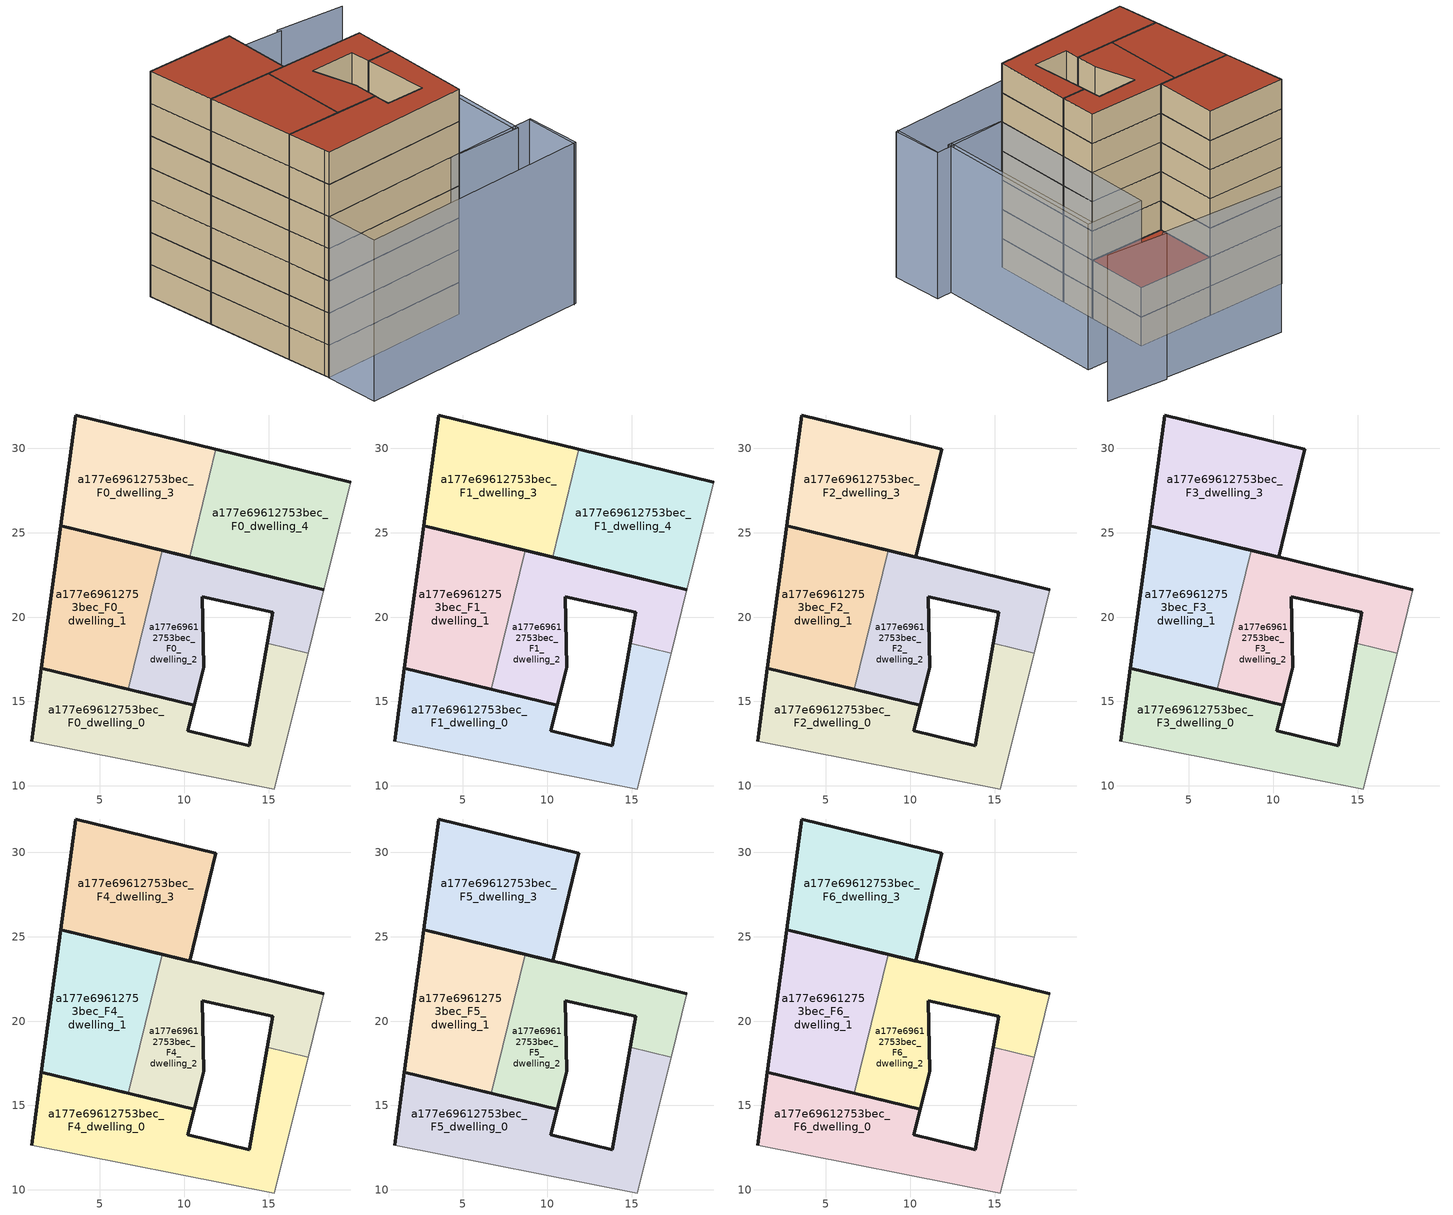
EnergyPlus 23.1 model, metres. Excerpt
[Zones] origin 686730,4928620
a177e69612753bec_F0_dwelling_0
 floor ground (EU_floor_Construction): 15.34,9.81 17.35,17.85 14.93,18.44 13.85,12.37 10.22,13.26 10.59,14.76 1.54,16.97 1.02,13.12 0.96,12.65 z0
 wall outside (EU_wall_Construction): 0.96,12.65 1.02,13.12 1.54,16.97 10.59,14.76 10.22,13.26 13.85,12.37 14.93,18.44 z0:3
 wall adiabatic (EU_wall_Construction): 17.35,17.85 15.34,9.81 0.96,12.65 z0:3
 wall to a177e69612753bec_F0_dwelling_2 (EU_wall_Construction): 14.93,18.44 17.35,17.85 z0:3
a177e69612753bec_F0_dwelling_1
 floor ground (EU_floor_Construction): 6.68,15.72 8.69,23.96 2.68,25.43 1.54,16.97 z0
 wall outside (EU_wall_Construction): 6.68,15.72 1.54,16.97 2.68,25.43 8.69,23.96 z0:3
 wall to a177e69612753bec_F0_dwelling_2 (EU_wall_Construction): 8.69,23.96 6.68,15.72 z0:3
a177e69612753bec_F0_dwelling_2
 floor ground (EU_floor_Construction): 17.35,17.85 18.29,21.62 8.69,23.96 6.68,15.72 10.59,14.76 11.15,17.02 11.06,21.22 15.26,20.28 14.93,18.44 z0
 wall outside (EU_wall_Construction): 14.93,18.44 15.26,20.28 11.06,21.22 11.15,17.02 10.59,14.76 6.68,15.72 / 8.69,23.96 18.29,21.62 z0:3
 wall adiabatic (EU_wall_Construction): 18.29,21.62 17.35,17.85 z0:3
a177e69612753bec_F0_dwelling_3
 floor ground (EU_floor_Construction): 10.32,23.56 11.88,29.96 3.56,31.98 2.68,25.43 z0
 wall outside (EU_wall_Construction): 10.32,23.56 2.68,25.43 3.56,31.98 11.88,29.96 z0:3
 wall to a177e69612753bec_F0_dwelling_4 (EU_wall_Construction): 11.88,29.96 10.32,23.56 z0:3
a177e69612753bec_F0_dwelling_4
 floor ground (EU_floor_Construction): 18.29,21.62 19.88,28 11.88,29.96 10.32,23.56 z0
 wall outside (EU_wall_Construction): 11.88,29.96 19.88,28 / 18.29,21.62 10.32,23.56 z0:3
 wall adiabatic (EU_wall_Construction): 19.88,28 18.29,21.62 z0:3
a177e69612753bec_F1_dwelling_0
 floor to a177e69612753bec_F0_dwelling_0 (EU_floor_Construction): 15.34,9.81 17.35,17.85 14.93,18.44 13.85,12.37 10.22,13.26 10.59,14.76 1.54,16.97 1.02,13.12 0.96,12.65 z3
 wall outside (EU_wall_Construction): 0.96,12.65 1.02,13.12 1.54,16.97 10.59,14.76 10.22,13.26 13.85,12.37 14.93,18.44 z3:6
 wall adiabatic (EU_wall_Construction): 17.35,17.85 15.34,9.81 0.96,12.65 z3:6
 wall to a177e69612753bec_F1_dwelling_2 (EU_wall_Construction): 14.93,18.44 17.35,17.85 z3:6
a177e69612753bec_F1_dwelling_1
 floor to a177e69612753bec_F0_dwelling_1 (EU_floor_Construction): 6.68,15.72 8.69,23.96 2.68,25.43 1.54,16.97 z3
 wall outside (EU_wall_Construction): 6.68,15.72 1.54,16.97 2.68,25.43 8.69,23.96 z3:6
 wall to a177e69612753bec_F1_dwelling_2 (EU_wall_Construction): 8.69,23.96 6.68,15.72 z3:6
a177e69612753bec_F1_dwelling_2
 floor to a177e69612753bec_F0_dwelling_2 (EU_floor_Construction): 17.35,17.85 18.29,21.62 8.69,23.96 6.68,15.72 10.59,14.76 11.15,17.02 11.06,21.22 15.26,20.28 14.93,18.44 z3
 wall outside (EU_wall_Construction): 14.93,18.44 15.26,20.28 11.06,21.22 11.15,17.02 10.59,14.76 6.68,15.72 / 8.69,23.96 18.29,21.62 z3:6
 wall adiabatic (EU_wall_Construction): 18.29,21.62 17.35,17.85 z3:6
a177e69612753bec_F1_dwelling_3
 floor to a177e69612753bec_F0_dwelling_3 (EU_floor_Construction): 10.32,23.56 11.88,29.96 3.56,31.98 2.68,25.43 z3
 wall outside (EU_wall_Construction): 10.32,23.56 2.68,25.43 3.56,31.98 11.88,29.96 z3:6
 wall to a177e69612753bec_F1_dwelling_4 (EU_wall_Construction): 11.88,29.96 10.32,23.56 z3:6
a177e69612753bec_F1_dwelling_4
 floor to a177e69612753bec_F0_dwelling_4 (EU_floor_Construction): 18.29,21.62 19.88,28 11.88,29.96 10.32,23.56 z3
 wall outside (EU_wall_Construction): 11.88,29.96 19.88,28 / 18.29,21.62 10.32,23.56 z3:6
 wall adiabatic (EU_wall_Construction): 19.88,28 18.29,21.62 z3:6
 roof outside (EU_roof_Construction): 19.88,28 18.29,21.62 10.32,23.56 11.88,29.96 z6
a177e69612753bec_F2_dwelling_0
 floor to a177e69612753bec_F1_dwelling_0 (EU_floor_Construction): 15.34,9.81 17.35,17.85 14.93,18.44 13.85,12.37 10.22,13.26 10.59,14.76 1.54,16.97 1.02,13.12 0.96,12.65 z6
 wall outside (EU_wall_Construction): 0.96,12.65 1.02,13.12 1.54,16.97 10.59,14.76 10.22,13.26 13.85,12.37 14.93,18.44 z6:9
 wall adiabatic (EU_wall_Construction): 17.35,17.85 15.34,9.81 0.96,12.65 z6:9
 wall to a177e69612753bec_F2_dwelling_2 (EU_wall_Construction): 14.93,18.44 17.35,17.85 z6:9
a177e69612753bec_F2_dwelling_1
 floor to a177e69612753bec_F1_dwelling_1 (EU_floor_Construction): 6.68,15.72 8.69,23.96 2.68,25.43 1.54,16.97 z6
 wall outside (EU_wall_Construction): 6.68,15.72 1.54,16.97 2.68,25.43 8.69,23.96 z6:9
 wall to a177e69612753bec_F2_dwelling_2 (EU_wall_Construction): 8.69,23.96 6.68,15.72 z6:9
a177e69612753bec_F2_dwelling_2
 floor to a177e69612753bec_F1_dwelling_2 (EU_floor_Construction): 17.35,17.85 18.29,21.62 8.69,23.96 6.68,15.72 10.59,14.76 11.15,17.02 11.06,21.22 15.26,20.28 14.93,18.44 z6
 wall outside (EU_wall_Construction): 14.93,18.44 15.26,20.28 11.06,21.22 11.15,17.02 10.59,14.76 6.68,15.72 / 8.69,23.96 18.29,21.62 z6:9
 wall adiabatic (EU_wall_Construction): 18.29,21.62 17.35,17.85 z6:9
a177e69612753bec_F2_dwelling_3
 floor to a177e69612753bec_F1_dwelling_3 (EU_floor_Construction): 10.32,23.56 11.88,29.96 3.56,31.98 2.68,25.43 z6
 wall outside (EU_wall_Construction): 3.56,31.98 11.88,29.96 10.32,23.56 2.68,25.43 3.56,31.98 z6:9
a177e69612753bec_F3_dwelling_0
 floor to a177e69612753bec_F2_dwelling_0 (EU_floor_Construction): 15.34,9.81 17.35,17.85 14.93,18.44 13.85,12.37 10.22,13.26 10.59,14.76 1.54,16.97 1.02,13.12 0.96,12.65 z9
 wall outside (EU_wall_Construction): 0.96,12.65 1.02,13.12 1.54,16.97 10.59,14.76 10.22,13.26 13.85,12.37 14.93,18.44 z9:12
 wall adiabatic (EU_wall_Construction): 17.35,17.85 15.34,9.81 0.96,12.65 z9:12
 wall to a177e69612753bec_F3_dwelling_2 (EU_wall_Construction): 14.93,18.44 17.35,17.85 z9:12
a177e69612753bec_F3_dwelling_1
 floor to a177e69612753bec_F2_dwelling_1 (EU_floor_Construction): 6.68,15.72 8.69,23.96 2.68,25.43 1.54,16.97 z9
 wall outside (EU_wall_Construction): 6.68,15.72 1.54,16.97 2.68,25.43 8.69,23.96 z9:12
 wall to a177e69612753bec_F3_dwelling_2 (EU_wall_Construction): 8.69,23.96 6.68,15.72 z9:12
a177e69612753bec_F3_dwelling_2
 floor to a177e69612753bec_F2_dwelling_2 (EU_floor_Construction): 17.35,17.85 18.29,21.62 8.69,23.96 6.68,15.72 10.59,14.76 11.15,17.02 11.06,21.22 15.26,20.28 14.93,18.44 z9
 wall outside (EU_wall_Construction): 14.93,18.44 15.26,20.28 11.06,21.22 11.15,17.02 10.59,14.76 6.68,15.72 / 8.69,23.96 18.29,21.62 z9:12
 wall adiabatic (EU_wall_Construction): 18.29,21.62 17.35,17.85 z9:12
a177e69612753bec_F3_dwelling_3
 floor to a177e69612753bec_F2_dwelling_3 (EU_floor_Construction): 10.32,23.56 11.88,29.96 3.56,31.98 2.68,25.43 z9
 wall outside (EU_wall_Construction): 3.56,31.98 11.88,29.96 10.32,23.56 2.68,25.43 3.56,31.98 z9:12
a177e69612753bec_F4_dwelling_0
 floor to a177e69612753bec_F3_dwelling_0 (EU_floor_Construction): 15.34,9.81 17.35,17.85 14.93,18.44 13.85,12.37 10.22,13.26 10.59,14.76 1.54,16.97 1.02,13.12 0.96,12.65 z12
 wall outside (EU_wall_Construction): 0.96,12.65 1.02,13.12 1.54,16.97 10.59,14.76 10.22,13.26 13.85,12.37 14.93,18.44 z12:15
 wall adiabatic (EU_wall_Construction): 17.35,17.85 15.34,9.81 0.96,12.65 z12:15
 wall to a177e69612753bec_F4_dwelling_2 (EU_wall_Construction): 14.93,18.44 17.35,17.85 z12:15
a177e69612753bec_F4_dwelling_1
 floor to a177e69612753bec_F3_dwelling_1 (EU_floor_Construction): 6.68,15.72 8.69,23.96 2.68,25.43 1.54,16.97 z12
 wall outside (EU_wall_Construction): 6.68,15.72 1.54,16.97 2.68,25.43 8.69,23.96 z12:15
 wall to a177e69612753bec_F4_dwelling_2 (EU_wall_Construction): 8.69,23.96 6.68,15.72 z12:15
a177e69612753bec_F4_dwelling_2
 floor to a177e69612753bec_F3_dwelling_2 (EU_floor_Construction): 17.35,17.85 18.29,21.62 8.69,23.96 6.68,15.72 10.59,14.76 11.15,17.02 11.06,21.22 15.26,20.28 14.93,18.44 z12
 wall outside (EU_wall_Construction): 14.93,18.44 15.26,20.28 11.06,21.22 11.15,17.02 10.59,14.76 6.68,15.72 / 8.69,23.96 18.29,21.62 z12:15
 wall adiabatic (EU_wall_Construction): 18.29,21.62 17.35,17.85 z12:15
a177e69612753bec_F4_dwelling_3
 floor to a177e69612753bec_F3_dwelling_3 (EU_floor_Construction): 10.32,23.56 11.88,29.96 3.56,31.98 2.68,25.43 z12
 wall outside (EU_wall_Construction): 3.56,31.98 11.88,29.96 10.32,23.56 2.68,25.43 3.56,31.98 z12:15
a177e69612753bec_F5_dwelling_0
 floor to a177e69612753bec_F4_dwelling_0 (EU_floor_Construction): 15.34,9.81 17.35,17.85 14.93,18.44 13.85,12.37 10.22,13.26 10.59,14.76 1.54,16.97 1.02,13.12 0.96,12.65 z15
 wall outside (EU_wall_Construction): 0.96,12.65 1.02,13.12 1.54,16.97 10.59,14.76 10.22,13.26 13.85,12.37 14.93,18.44 z15:18
 wall adiabatic (EU_wall_Construction): 17.35,17.85 15.34,9.81 0.96,12.65 z15:18
 wall to a177e69612753bec_F5_dwelling_2 (EU_wall_Construction): 14.93,18.44 17.35,17.85 z15:18
a177e69612753bec_F5_dwelling_1
 floor to a177e69612753bec_F4_dwelling_1 (EU_floor_Construction): 6.68,15.72 8.69,23.96 2.68,25.43 1.54,16.97 z15
 wall outside (EU_wall_Construction): 6.68,15.72 1.54,16.97 2.68,25.43 8.69,23.96 z15:18
 wall to a177e69612753bec_F5_dwelling_2 (EU_wall_Construction): 8.69,23.96 6.68,15.72 z15:18
a177e69612753bec_F5_dwelling_2
 floor to a177e69612753bec_F4_dwelling_2 (EU_floor_Construction): 17.35,17.85 18.29,21.62 8.69,23.96 6.68,15.72 10.59,14.76 11.15,17.02 11.06,21.22 15.26,20.28 14.93,18.44 z15
 wall outside (EU_wall_Construction): 14.93,18.44 15.26,20.28 11.06,21.22 11.15,17.02 10.59,14.76 6.68,15.72 / 8.69,23.96 18.29,21.62 z15:18
 wall adiabatic (EU_wall_Construction): 18.29,21.62 17.35,17.85 z15:18
a177e69612753bec_F5_dwelling_3
 floor to a177e69612753bec_F4_dwelling_3 (EU_floor_Construction): 10.32,23.56 11.88,29.96 3.56,31.98 2.68,25.43 z15
 wall outside (EU_wall_Construction): 3.56,31.98 11.88,29.96 10.32,23.56 2.68,25.43 3.56,31.98 z15:18
a177e69612753bec_F6_dwelling_0
 floor to a177e69612753bec_F5_dwelling_0 (EU_floor_Construction): 15.34,9.81 17.35,17.85 14.93,18.44 13.85,12.37 10.22,13.26 10.59,14.76 1.54,16.97 1.02,13.12 0.96,12.65 z18
 wall outside (EU_wall_Construction): 0.96,12.65 1.02,13.12 1.54,16.97 10.59,14.76 10.22,13.26 13.85,12.37 14.93,18.44 z18:21
 wall adiabatic (EU_wall_Construction): 17.35,17.85 15.34,9.81 0.96,12.65 z18:21
 wall to a177e69612753bec_F6_dwelling_2 (EU_wall_Construction): 14.93,18.44 17.35,17.85 z18:21
 roof outside (EU_roof_Construction): 17.35,17.85 15.34,9.81 0.96,12.65 1.02,13.12 1.54,16.97 10.59,14.76 10.22,13.26 13.85,12.37 14.93,18.44 z21
a177e69612753bec_F6_dwelling_1
 floor to a177e69612753bec_F5_dwelling_1 (EU_floor_Construction): 6.68,15.72 8.69,23.96 2.68,25.43 1.54,16.97 z18
 wall outside (EU_wall_Construction): 6.68,15.72 1.54,16.97 2.68,25.43 8.69,23.96 z18:21
 wall to a177e69612753bec_F6_dwelling_2 (EU_wall_Construction): 8.69,23.96 6.68,15.72 z18:21
 roof outside (EU_roof_Construction): 8.69,23.96 6.68,15.72 1.54,16.97 2.68,25.43 z21
a177e69612753bec_F6_dwelling_2
 floor to a177e69612753bec_F5_dwelling_2 (EU_floor_Construction): 17.35,17.85 18.29,21.62 8.69,23.96 6.68,15.72 10.59,14.76 11.15,17.02 11.06,21.22 15.26,20.28 14.93,18.44 z18
 wall outside (EU_wall_Construction): 14.93,18.44 15.26,20.28 11.06,21.22 11.15,17.02 10.59,14.76 6.68,15.72 / 8.69,23.96 18.29,21.62 z18:21
 wall adiabatic (EU_wall_Construction): 18.29,21.62 17.35,17.85 z18:21
 roof outside (EU_roof_Construction): 18.29,21.62 17.35,17.85 14.93,18.44 15.26,20.28 11.06,21.22 11.15,17.02 10.59,14.76 6.68,15.72 8.69,23.96 z21
a177e69612753bec_F6_dwelling_3
 floor to a177e69612753bec_F5_dwelling_3 (EU_floor_Construction): 10.32,23.56 11.88,29.96 3.56,31.98 2.68,25.43 z18
 wall outside (EU_wall_Construction): 3.56,31.98 11.88,29.96 10.32,23.56 2.68,25.43 3.56,31.98 z18:21
 roof outside (EU_roof_Construction): 11.88,29.96 10.32,23.56 2.68,25.43 3.56,31.98 z21
shading: 21.92,3.04 23.09,8.21 / 21.11,8.31 25.56,26.63 / 29.6,31.1 23.4,33.18 / 23.55,32.88 10.71,36.85 / 22.16,3.07 -0.07,7.49 / -0.07,7.49 0.96,12.67 / 0.96,12.67 23.19,8.25 / 23.19,8.25 22.16,3.07 / 15.33,9.75 19.89,28.04 / 19.89,28.04 26.03,26.51 / 26.03,26.51 21.48,8.22 / 21.48,8.22 15.33,9.75 z0:15
[Building]
EU S2 Campaign: North Axis=0; Terrain=City; Solar Distribution=FullExterior
[Site:Location]
Bologna: Latitude=44.5; Longitude=11.25; Time Zone=1; Elevation=37
[SizingPeriod:WeatherFileDays]
AnnualSizingPeriod: Begin Month=1; Begin Day of Month=1; End Month=12; End Day of Month=31; Day of Week for Start Day=Monday; Use Weather File Daylight Saving Period=No; Use Weather File Rain and Snow Indicators=No
[MATERIAL]
EU_InternalMass_Material: Roughness=MediumRough; Thickness=0.1; Conductivity=1; Density=1800; Specific Heat=900; Thermal Absorptance=0.9; Solar Absorptance=0.7; Visible Absorptance=0.7
[MATERIAL:NOMASS] Roughness=MediumRough; Thermal Absorptance=0.9; Solar Absorptance=0.7; Visible Absorptance=0.7
Name | Thermal Resistance
EU_wall_NoMass | 0.779417
EU_roof_NoMass | 0.435466
EU_floor_NoMass | 0.588222
[CONSTRUCTION]
EU_wall_Construction: EU_wall_NoMass
EU_roof_Construction: EU_roof_NoMass
EU_floor_Construction: EU_floor_NoMass
EU_InternalMass_Construction: EU_InternalMass_Material
[ZONE] Type=1; Multiplier=1; Ceiling Height=autocalculate; Floor Area=autocalculate; Part of Total Floor Area=Yes
Name | Volume
a177e69612753bec_F0_dwelling_0; a177e69612753bec_F1_dwelling_0; a177e69612753bec_F2_dwelling_0; a177e69612753bec_F3_dwelling_0; a177e69612753bec_F4_dwelling_0; a177e69612753bec_F5_dwelling_0; a177e69612753bec_F6_dwelling_0 | 194.349
a177e69612753bec_F0_dwelling_1; a177e69612753bec_F1_dwelling_1; a177e69612753bec_F2_dwelling_1; a177e69612753bec_F3_dwelling_1; a177e69612753bec_F4_dwelling_1; a177e69612753bec_F5_dwelling_1; a177e69612753bec_F6_dwelling_1 | 146.065
a177e69612753bec_F0_dwelling_2; a177e69612753bec_F1_dwelling_2; a177e69612753bec_F2_dwelling_2; a177e69612753bec_F3_dwelling_2; a177e69612753bec_F4_dwelling_2; a177e69612753bec_F5_dwelling_2; a177e69612753bec_F6_dwelling_2 | 146.054
a177e69612753bec_F0_dwelling_3; a177e69612753bec_F1_dwelling_3; a177e69612753bec_F2_dwelling_3; a177e69612753bec_F3_dwelling_3; a177e69612753bec_F4_dwelling_3; a177e69612753bec_F5_dwelling_3; a177e69612753bec_F6_dwelling_3 | 162.144
a177e69612753bec_F0_dwelling_4; a177e69612753bec_F1_dwelling_4 | 162.163
[INTERNALMASS] Construction=EU_InternalMass_Construction
Name | Zone or ZoneList | Surface Area
a177e69612753bec_F0_dwelling_0_EU_InternalMass | a177e69612753bec_F0_dwelling_0 | 64.7831
a177e69612753bec_F0_dwelling_1_EU_InternalMass | a177e69612753bec_F0_dwelling_1 | 48.6882
a177e69612753bec_F0_dwelling_2_EU_InternalMass | a177e69612753bec_F0_dwelling_2 | 48.6855
a177e69612753bec_F0_dwelling_3_EU_InternalMass | a177e69612753bec_F0_dwelling_3 | 54.0493
a177e69612753bec_F0_dwelling_4_EU_InternalMass | a177e69612753bec_F0_dwelling_4 | 54.0528
a177e69612753bec_F1_dwelling_0_EU_InternalMass | a177e69612753bec_F1_dwelling_0 | 64.7831
a177e69612753bec_F1_dwelling_1_EU_InternalMass | a177e69612753bec_F1_dwelling_1 | 48.6882
a177e69612753bec_F1_dwelling_2_EU_InternalMass | a177e69612753bec_F1_dwelling_2 | 48.6855
a177e69612753bec_F1_dwelling_3_EU_InternalMass | a177e69612753bec_F1_dwelling_3 | 54.0493
a177e69612753bec_F1_dwelling_4_EU_InternalMass | a177e69612753bec_F1_dwelling_4 | 54.0528
a177e69612753bec_F2_dwelling_0_EU_InternalMass | a177e69612753bec_F2_dwelling_0 | 67.564
a177e69612753bec_F2_dwelling_1_EU_InternalMass | a177e69612753bec_F2_dwelling_1 | 67.5618
a177e69612753bec_F2_dwelling_2_EU_InternalMass | a177e69612753bec_F2_dwelling_2 | 67.5631
a177e69612753bec_F2_dwelling_3_EU_InternalMass | a177e69612753bec_F2_dwelling_3 | 67.5594
a177e69612753bec_F3_dwelling_0_EU_InternalMass | a177e69612753bec_F3_dwelling_0 | 67.564
a177e69612753bec_F3_dwelling_1_EU_InternalMass | a177e69612753bec_F3_dwelling_1 | 67.5618
a177e69612753bec_F3_dwelling_2_EU_InternalMass | a177e69612753bec_F3_dwelling_2 | 67.5631
a177e69612753bec_F3_dwelling_3_EU_InternalMass | a177e69612753bec_F3_dwelling_3 | 67.5594
a177e69612753bec_F4_dwelling_0_EU_InternalMass | a177e69612753bec_F4_dwelling_0 | 67.564
a177e69612753bec_F4_dwelling_1_EU_InternalMass | a177e69612753bec_F4_dwelling_1 | 67.5618
a177e69612753bec_F4_dwelling_2_EU_InternalMass | a177e69612753bec_F4_dwelling_2 | 67.5631
a177e69612753bec_F4_dwelling_3_EU_InternalMass | a177e69612753bec_F4_dwelling_3 | 67.5594
a177e69612753bec_F5_dwelling_0_EU_InternalMass | a177e69612753bec_F5_dwelling_0 | 67.564
a177e69612753bec_F5_dwelling_1_EU_InternalMass | a177e69612753bec_F5_dwelling_1 | 67.5618
a177e69612753bec_F5_dwelling_2_EU_InternalMass | a177e69612753bec_F5_dwelling_2 | 67.5631
a177e69612753bec_F5_dwelling_3_EU_InternalMass | a177e69612753bec_F5_dwelling_3 | 67.5594
a177e69612753bec_F6_dwelling_0_EU_InternalMass | a177e69612753bec_F6_dwelling_0 | 67.564
a177e69612753bec_F6_dwelling_1_EU_InternalMass | a177e69612753bec_F6_dwelling_1 | 67.5618
a177e69612753bec_F6_dwelling_2_EU_InternalMass | a177e69612753bec_F6_dwelling_2 | 67.5631
a177e69612753bec_F6_dwelling_3_EU_InternalMass | a177e69612753bec_F6_dwelling_3 | 67.5594
[OTHEREQUIPMENT] Fuel Type=Electricity; Design Level Calculation Method=Watts/Area; Power per Zone Floor Area=1; Fraction Latent=0; Fraction Radiant=0; Fraction Lost=0; Carbon Dioxide Generation Rate=0; EndUse Subcategory=EU_Step8_InternalGains
Name | Zone or ZoneList or Space or SpaceList | Schedule
EU_Step8_InternalGain_a177e69612753bec_F0_dwelling_0_f000 | a177e69612753bec_F0_dwelling_0 | EU_Step8_GainSchedule_a177e69612753bec_F0_dwelling_0_f000
EU_Step8_InternalGain_a177e69612753bec_F0_dwelling_1_f000 | a177e69612753bec_F0_dwelling_1 | EU_Step8_GainSchedule_a177e69612753bec_F0_dwelling_1_f000
EU_Step8_InternalGain_a177e69612753bec_F0_dwelling_2_f000 | a177e69612753bec_F0_dwelling_2 | EU_Step8_GainSchedule_a177e69612753bec_F0_dwelling_2_f000
EU_Step8_InternalGain_a177e69612753bec_F0_dwelling_3_f000 | a177e69612753bec_F0_dwelling_3 | EU_Step8_GainSchedule_a177e69612753bec_F0_dwelling_3_f000
EU_Step8_InternalGain_a177e69612753bec_F0_dwelling_4_f000 | a177e69612753bec_F0_dwelling_4 | EU_Step8_GainSchedule_a177e69612753bec_F0_dwelling_4_f000
EU_Step8_InternalGain_a177e69612753bec_F1_dwelling_0_f000 | a177e69612753bec_F1_dwelling_0 | EU_Step8_GainSchedule_a177e69612753bec_F1_dwelling_0_f000
EU_Step8_InternalGain_a177e69612753bec_F1_dwelling_1_f000 | a177e69612753bec_F1_dwelling_1 | EU_Step8_GainSchedule_a177e69612753bec_F1_dwelling_1_f000
EU_Step8_InternalGain_a177e69612753bec_F1_dwelling_2_f000 | a177e69612753bec_F1_dwelling_2 | EU_Step8_GainSchedule_a177e69612753bec_F1_dwelling_2_f000
EU_Step8_InternalGain_a177e69612753bec_F1_dwelling_3_f000 | a177e69612753bec_F1_dwelling_3 | EU_Step8_GainSchedule_a177e69612753bec_F1_dwelling_3_f000
EU_Step8_InternalGain_a177e69612753bec_F1_dwelling_4_f000 | a177e69612753bec_F1_dwelling_4 | EU_Step8_GainSchedule_a177e69612753bec_F1_dwelling_4_f000
EU_Step8_InternalGain_a177e69612753bec_F2_dwelling_0_f000 | a177e69612753bec_F2_dwelling_0 | EU_Step8_GainSchedule_a177e69612753bec_F2_dwelling_0_f000
EU_Step8_InternalGain_a177e69612753bec_F2_dwelling_1_f000 | a177e69612753bec_F2_dwelling_1 | EU_Step8_GainSchedule_a177e69612753bec_F2_dwelling_1_f000
EU_Step8_InternalGain_a177e69612753bec_F2_dwelling_2_f000 | a177e69612753bec_F2_dwelling_2 | EU_Step8_GainSchedule_a177e69612753bec_F2_dwelling_2_f000
EU_Step8_InternalGain_a177e69612753bec_F2_dwelling_3_f000 | a177e69612753bec_F2_dwelling_3 | EU_Step8_GainSchedule_a177e69612753bec_F2_dwelling_3_f000
EU_Step8_InternalGain_a177e69612753bec_F3_dwelling_0_f000 | a177e69612753bec_F3_dwelling_0 | EU_Step8_GainSchedule_a177e69612753bec_F3_dwelling_0_f000
EU_Step8_InternalGain_a177e69612753bec_F3_dwelling_1_f000 | a177e69612753bec_F3_dwelling_1 | EU_Step8_GainSchedule_a177e69612753bec_F3_dwelling_1_f000
EU_Step8_InternalGain_a177e69612753bec_F3_dwelling_2_f000 | a177e69612753bec_F3_dwelling_2 | EU_Step8_GainSchedule_a177e69612753bec_F3_dwelling_2_f000
EU_Step8_InternalGain_a177e69612753bec_F3_dwelling_3_f000 | a177e69612753bec_F3_dwelling_3 | EU_Step8_GainSchedule_a177e69612753bec_F3_dwelling_3_f000
EU_Step8_InternalGain_a177e69612753bec_F4_dwelling_0_f000 | a177e69612753bec_F4_dwelling_0 | EU_Step8_GainSchedule_a177e69612753bec_F4_dwelling_0_f000
EU_Step8_InternalGain_a177e69612753bec_F4_dwelling_1_f000 | a177e69612753bec_F4_dwelling_1 | EU_Step8_GainSchedule_a177e69612753bec_F4_dwelling_1_f000
EU_Step8_InternalGain_a177e69612753bec_F4_dwelling_2_f000 | a177e69612753bec_F4_dwelling_2 | EU_Step8_GainSchedule_a177e69612753bec_F4_dwelling_2_f000
EU_Step8_InternalGain_a177e69612753bec_F4_dwelling_3_f000 | a177e69612753bec_F4_dwelling_3 | EU_Step8_GainSchedule_a177e69612753bec_F4_dwelling_3_f000
EU_Step8_InternalGain_a177e69612753bec_F5_dwelling_0_f000 | a177e69612753bec_F5_dwelling_0 | EU_Step8_GainSchedule_a177e69612753bec_F5_dwelling_0_f000
EU_Step8_InternalGain_a177e69612753bec_F5_dwelling_1_f000 | a177e69612753bec_F5_dwelling_1 | EU_Step8_GainSchedule_a177e69612753bec_F5_dwelling_1_f000
EU_Step8_InternalGain_a177e69612753bec_F5_dwelling_2_f000 | a177e69612753bec_F5_dwelling_2 | EU_Step8_GainSchedule_a177e69612753bec_F5_dwelling_2_f000
EU_Step8_InternalGain_a177e69612753bec_F5_dwelling_3_f000 | a177e69612753bec_F5_dwelling_3 | EU_Step8_GainSchedule_a177e69612753bec_F5_dwelling_3_f000
EU_Step8_InternalGain_a177e69612753bec_F6_dwelling_0_f000 | a177e69612753bec_F6_dwelling_0 | EU_Step8_GainSchedule_a177e69612753bec_F6_dwelling_0_f000
EU_Step8_InternalGain_a177e69612753bec_F6_dwelling_1_f000 | a177e69612753bec_F6_dwelling_1 | EU_Step8_GainSchedule_a177e69612753bec_F6_dwelling_1_f000
EU_Step8_InternalGain_a177e69612753bec_F6_dwelling_2_f000 | a177e69612753bec_F6_dwelling_2 | EU_Step8_GainSchedule_a177e69612753bec_F6_dwelling_2_f000
EU_Step8_InternalGain_a177e69612753bec_F6_dwelling_3_f000 | a177e69612753bec_F6_dwelling_3 | EU_Step8_GainSchedule_a177e69612753bec_F6_dwelling_3_f000
[ZONEVENTILATION:DESIGNFLOWRATE] Schedule=EU_AlwaysOn; Design Flow Rate Calculation Method=AirChanges/Hour; Air Changes per Hour=0.712058; Ventilation Type=Natural; Fan Pressure Rise=0; Fan Total Efficiency=1; Constant Term Coefficient=1; Temperature Term Coefficient=0; Velocity Term Coefficient=0; Velocity Squared Term Coefficient=0; Minimum Indoor Temperature=-100; Maximum Indoor Temperature=100; Delta Temperature=-100; Minimum Outdoor Temperature=-100; Maximum Outdoor Temperature=100; Maximum Wind Speed=40
Name | Zone or ZoneList or Space or SpaceList
EU_ConstantAir_a177e69612753bec_F0_dwelling_0 | a177e69612753bec_F0_dwelling_0
EU_ConstantAir_a177e69612753bec_F0_dwelling_1 | a177e69612753bec_F0_dwelling_1
EU_ConstantAir_a177e69612753bec_F0_dwelling_2 | a177e69612753bec_F0_dwelling_2
EU_ConstantAir_a177e69612753bec_F0_dwelling_3 | a177e69612753bec_F0_dwelling_3
EU_ConstantAir_a177e69612753bec_F0_dwelling_4 | a177e69612753bec_F0_dwelling_4
EU_ConstantAir_a177e69612753bec_F1_dwelling_0 | a177e69612753bec_F1_dwelling_0
EU_ConstantAir_a177e69612753bec_F1_dwelling_1 | a177e69612753bec_F1_dwelling_1
EU_ConstantAir_a177e69612753bec_F1_dwelling_2 | a177e69612753bec_F1_dwelling_2
EU_ConstantAir_a177e69612753bec_F1_dwelling_3 | a177e69612753bec_F1_dwelling_3
EU_ConstantAir_a177e69612753bec_F1_dwelling_4 | a177e69612753bec_F1_dwelling_4
EU_ConstantAir_a177e69612753bec_F2_dwelling_0 | a177e69612753bec_F2_dwelling_0
EU_ConstantAir_a177e69612753bec_F2_dwelling_1 | a177e69612753bec_F2_dwelling_1
EU_ConstantAir_a177e69612753bec_F2_dwelling_2 | a177e69612753bec_F2_dwelling_2
EU_ConstantAir_a177e69612753bec_F2_dwelling_3 | a177e69612753bec_F2_dwelling_3
EU_ConstantAir_a177e69612753bec_F3_dwelling_0 | a177e69612753bec_F3_dwelling_0
EU_ConstantAir_a177e69612753bec_F3_dwelling_1 | a177e69612753bec_F3_dwelling_1
EU_ConstantAir_a177e69612753bec_F3_dwelling_2 | a177e69612753bec_F3_dwelling_2
EU_ConstantAir_a177e69612753bec_F3_dwelling_3 | a177e69612753bec_F3_dwelling_3
EU_ConstantAir_a177e69612753bec_F4_dwelling_0 | a177e69612753bec_F4_dwelling_0
EU_ConstantAir_a177e69612753bec_F4_dwelling_1 | a177e69612753bec_F4_dwelling_1
EU_ConstantAir_a177e69612753bec_F4_dwelling_2 | a177e69612753bec_F4_dwelling_2
EU_ConstantAir_a177e69612753bec_F4_dwelling_3 | a177e69612753bec_F4_dwelling_3
EU_ConstantAir_a177e69612753bec_F5_dwelling_0 | a177e69612753bec_F5_dwelling_0
EU_ConstantAir_a177e69612753bec_F5_dwelling_1 | a177e69612753bec_F5_dwelling_1
EU_ConstantAir_a177e69612753bec_F5_dwelling_2 | a177e69612753bec_F5_dwelling_2
EU_ConstantAir_a177e69612753bec_F5_dwelling_3 | a177e69612753bec_F5_dwelling_3
EU_ConstantAir_a177e69612753bec_F6_dwelling_0 | a177e69612753bec_F6_dwelling_0
EU_ConstantAir_a177e69612753bec_F6_dwelling_1 | a177e69612753bec_F6_dwelling_1
EU_ConstantAir_a177e69612753bec_F6_dwelling_2 | a177e69612753bec_F6_dwelling_2
EU_ConstantAir_a177e69612753bec_F6_dwelling_3 | a177e69612753bec_F6_dwelling_3
[HVACTEMPLATE:THERMOSTAT] Constant Heating Setpoint=20; Constant Cooling Setpoint=50
EU_HeatOnly_a177e69612753bec_F0_dwelling_0; EU_HeatOnly_a177e69612753bec_F0_dwelling_1; EU_HeatOnly_a177e69612753bec_F0_dwelling_2; EU_HeatOnly_a177e69612753bec_F0_dwelling_3; EU_HeatOnly_a177e69612753bec_F0_dwelling_4; EU_HeatOnly_a177e69612753bec_F1_dwelling_0; EU_HeatOnly_a177e69612753bec_F1_dwelling_1; EU_HeatOnly_a177e69612753bec_F1_dwelling_2; EU_HeatOnly_a177e69612753bec_F1_dwelling_3; EU_HeatOnly_a177e69612753bec_F1_dwelling_4; EU_HeatOnly_a177e69612753bec_F2_dwelling_0; EU_HeatOnly_a177e69612753bec_F2_dwelling_1; EU_HeatOnly_a177e69612753bec_F2_dwelling_2; EU_HeatOnly_a177e69612753bec_F2_dwelling_3; EU_HeatOnly_a177e69612753bec_F3_dwelling_0; EU_HeatOnly_a177e69612753bec_F3_dwelling_1; EU_HeatOnly_a177e69612753bec_F3_dwelling_2; EU_HeatOnly_a177e69612753bec_F3_dwelling_3; EU_HeatOnly_a177e69612753bec_F4_dwelling_0; EU_HeatOnly_a177e69612753bec_F4_dwelling_1; EU_HeatOnly_a177e69612753bec_F4_dwelling_2; EU_HeatOnly_a177e69612753bec_F4_dwelling_3; EU_HeatOnly_a177e69612753bec_F5_dwelling_0; EU_HeatOnly_a177e69612753bec_F5_dwelling_1; EU_HeatOnly_a177e69612753bec_F5_dwelling_2; EU_HeatOnly_a177e69612753bec_F5_dwelling_3; EU_HeatOnly_a177e69612753bec_F6_dwelling_0; EU_HeatOnly_a177e69612753bec_F6_dwelling_1; EU_HeatOnly_a177e69612753bec_F6_dwelling_2; EU_HeatOnly_a177e69612753bec_F6_dwelling_3
[HVACTEMPLATE:ZONE:IDEALLOADSAIRSYSTEM] System Availability Schedule=EU_AlwaysOn; Maximum Heating Supply Air Temperature=50; Minimum Cooling Supply Air Temperature=13; Maximum Heating Supply Air Humidity Ratio=0.0156; Minimum Cooling Supply Air Humidity Ratio=0.0077; Heating Limit=NoLimit; Cooling Limit=NoLimit; Heating Availability Schedule=EU_AlwaysOn; Cooling Availability Schedule=EU_CoolingOff; Dehumidification Control Type=ConstantSensibleHeatRatio; Cooling Sensible Heat Ratio=0.7; Dehumidification Setpoint=60; Humidification Control Type=None; Humidification Setpoint=30; Outdoor Air Method=None; Outdoor Air Flow Rate per Person=0.00944; Outdoor Air Flow Rate per Zone Floor Area=0; Outdoor Air Flow Rate per Zone=0; Demand Controlled Ventilation Type=None; Outdoor Air Economizer Type=NoEconomizer; Heat Recovery Type=None; Sensible Heat Recovery Effectiveness=0.7; Latent Heat Recovery Effectiveness=0.65
Name | Template Thermostat
a177e69612753bec_F0_dwelling_0 | EU_HeatOnly_a177e69612753bec_F0_dwelling_0
a177e69612753bec_F0_dwelling_1 | EU_HeatOnly_a177e69612753bec_F0_dwelling_1
a177e69612753bec_F0_dwelling_2 | EU_HeatOnly_a177e69612753bec_F0_dwelling_2
a177e69612753bec_F0_dwelling_3 | EU_HeatOnly_a177e69612753bec_F0_dwelling_3
a177e69612753bec_F0_dwelling_4 | EU_HeatOnly_a177e69612753bec_F0_dwelling_4
a177e69612753bec_F1_dwelling_0 | EU_HeatOnly_a177e69612753bec_F1_dwelling_0
a177e69612753bec_F1_dwelling_1 | EU_HeatOnly_a177e69612753bec_F1_dwelling_1
a177e69612753bec_F1_dwelling_2 | EU_HeatOnly_a177e69612753bec_F1_dwelling_2
a177e69612753bec_F1_dwelling_3 | EU_HeatOnly_a177e69612753bec_F1_dwelling_3
a177e69612753bec_F1_dwelling_4 | EU_HeatOnly_a177e69612753bec_F1_dwelling_4
a177e69612753bec_F2_dwelling_0 | EU_HeatOnly_a177e69612753bec_F2_dwelling_0
a177e69612753bec_F2_dwelling_1 | EU_HeatOnly_a177e69612753bec_F2_dwelling_1
a177e69612753bec_F2_dwelling_2 | EU_HeatOnly_a177e69612753bec_F2_dwelling_2
a177e69612753bec_F2_dwelling_3 | EU_HeatOnly_a177e69612753bec_F2_dwelling_3
a177e69612753bec_F3_dwelling_0 | EU_HeatOnly_a177e69612753bec_F3_dwelling_0
a177e69612753bec_F3_dwelling_1 | EU_HeatOnly_a177e69612753bec_F3_dwelling_1
a177e69612753bec_F3_dwelling_2 | EU_HeatOnly_a177e69612753bec_F3_dwelling_2
a177e69612753bec_F3_dwelling_3 | EU_HeatOnly_a177e69612753bec_F3_dwelling_3
a177e69612753bec_F4_dwelling_0 | EU_HeatOnly_a177e69612753bec_F4_dwelling_0
a177e69612753bec_F4_dwelling_1 | EU_HeatOnly_a177e69612753bec_F4_dwelling_1
a177e69612753bec_F4_dwelling_2 | EU_HeatOnly_a177e69612753bec_F4_dwelling_2
a177e69612753bec_F4_dwelling_3 | EU_HeatOnly_a177e69612753bec_F4_dwelling_3
a177e69612753bec_F5_dwelling_0 | EU_HeatOnly_a177e69612753bec_F5_dwelling_0
a177e69612753bec_F5_dwelling_1 | EU_HeatOnly_a177e69612753bec_F5_dwelling_1
a177e69612753bec_F5_dwelling_2 | EU_HeatOnly_a177e69612753bec_F5_dwelling_2
a177e69612753bec_F5_dwelling_3 | EU_HeatOnly_a177e69612753bec_F5_dwelling_3
a177e69612753bec_F6_dwelling_0 | EU_HeatOnly_a177e69612753bec_F6_dwelling_0
a177e69612753bec_F6_dwelling_1 | EU_HeatOnly_a177e69612753bec_F6_dwelling_1
a177e69612753bec_F6_dwelling_2 | EU_HeatOnly_a177e69612753bec_F6_dwelling_2
a177e69612753bec_F6_dwelling_3 | EU_HeatOnly_a177e69612753bec_F6_dwelling_3
[SIZING:ZONE] Zone Cooling Design Supply Air Temperature Input Method=SupplyAirTemperature; Zone Cooling Design Supply Air Temperature=13; Zone Heating Design Supply Air Temperature Input Method=SupplyAirTemperature; Zone Heating Design Supply Air Temperature=50; Zone Cooling Design Supply Air Humidity Ratio=0.008; Zone Heating Design Supply Air Humidity Ratio=0.008; Cooling Design Air Flow Method=DesignDay; Cooling Design Air Flow Rate=0; Cooling Minimum Air Flow per Zone Floor Area=0.000762; Cooling Minimum Air Flow=0; Cooling Minimum Air Flow Fraction=0.2; Heating Design Air Flow Method=DesignDay; Heating Design Air Flow Rate=0; Heating Maximum Air Flow per Zone Floor Area=0.002032; Heating Maximum Air Flow=0.141576; Heating Maximum Air Flow Fraction=0.3; Account for Dedicated Outdoor Air System=No; Dedicated Outdoor Air System Control Strategy=NeutralSupplyAir; Dedicated Outdoor Air Low Setpoint Temperature for Design=autosize; Dedicated Outdoor Air High Setpoint Temperature for Design=autosize; Zone Load Sizing Method=Sensible Load Only No Latent Load; Zone Latent Cooling Design Supply Air Humidity Ratio Input Method=HumidityRatioDifference; Zone Cooling Design Supply Air Humidity Ratio Difference=0.005; Zone Latent Heating Design Supply Air Humidity Ratio Input Method=HumidityRatioDifference; Zone Humidification Design Supply Air Humidity Ratio Difference=0.005
a177e69612753bec_F0_dwelling_0; a177e69612753bec_F0_dwelling_1; a177e69612753bec_F0_dwelling_2; a177e69612753bec_F0_dwelling_3; a177e69612753bec_F0_dwelling_4; a177e69612753bec_F1_dwelling_0; a177e69612753bec_F1_dwelling_1; a177e69612753bec_F1_dwelling_2; a177e69612753bec_F1_dwelling_3; a177e69612753bec_F1_dwelling_4; a177e69612753bec_F2_dwelling_0; a177e69612753bec_F2_dwelling_1; a177e69612753bec_F2_dwelling_2; a177e69612753bec_F2_dwelling_3; a177e69612753bec_F3_dwelling_0; a177e69612753bec_F3_dwelling_1; a177e69612753bec_F3_dwelling_2; a177e69612753bec_F3_dwelling_3; a177e69612753bec_F4_dwelling_0; a177e69612753bec_F4_dwelling_1; a177e69612753bec_F4_dwelling_2; a177e69612753bec_F4_dwelling_3; a177e69612753bec_F5_dwelling_0; a177e69612753bec_F5_dwelling_1; a177e69612753bec_F5_dwelling_2; a177e69612753bec_F5_dwelling_3; a177e69612753bec_F6_dwelling_0; a177e69612753bec_F6_dwelling_1; a177e69612753bec_F6_dwelling_2; a177e69612753bec_F6_dwelling_3
[SCHEDULE:CONSTANT]
Name | Hourly Value
EU_AlwaysOn | 1
EU_CoolingOff | 0
[SCHEDULE:FILE] Column Number=1; Rows to Skip at Top=0; Number of Hours of Data=8760; Column Separator=Comma; Interpolate to Timestep=No; Minutes per Item=60; Adjust Schedule for Daylight Savings=Yes
Name | File
EU_Step8_GainSchedule_a177e69612753bec_F0_dwelling_0_f000 | ../../schedules/a177e69612753bec/a177e69612753bec_F0_dwelling_0_f000_gain.csv
EU_Step8_GainSchedule_a177e69612753bec_F0_dwelling_1_f000 | ../../schedules/a177e69612753bec/a177e69612753bec_F0_dwelling_1_f000_gain.csv
EU_Step8_GainSchedule_a177e69612753bec_F0_dwelling_2_f000 | ../../schedules/a177e69612753bec/a177e69612753bec_F0_dwelling_2_f000_gain.csv
EU_Step8_GainSchedule_a177e69612753bec_F0_dwelling_3_f000 | ../../schedules/a177e69612753bec/a177e69612753bec_F0_dwelling_3_f000_gain.csv
EU_Step8_GainSchedule_a177e69612753bec_F0_dwelling_4_f000 | ../../schedules/a177e69612753bec/a177e69612753bec_F0_dwelling_4_f000_gain.csv
EU_Step8_GainSchedule_a177e69612753bec_F1_dwelling_0_f000 | ../../schedules/a177e69612753bec/a177e69612753bec_F1_dwelling_0_f000_gain.csv
EU_Step8_GainSchedule_a177e69612753bec_F1_dwelling_1_f000 | ../../schedules/a177e69612753bec/a177e69612753bec_F1_dwelling_1_f000_gain.csv
EU_Step8_GainSchedule_a177e69612753bec_F1_dwelling_2_f000 | ../../schedules/a177e69612753bec/a177e69612753bec_F1_dwelling_2_f000_gain.csv
EU_Step8_GainSchedule_a177e69612753bec_F1_dwelling_3_f000 | ../../schedules/a177e69612753bec/a177e69612753bec_F1_dwelling_3_f000_gain.csv
EU_Step8_GainSchedule_a177e69612753bec_F1_dwelling_4_f000 | ../../schedules/a177e69612753bec/a177e69612753bec_F1_dwelling_4_f000_gain.csv
EU_Step8_GainSchedule_a177e69612753bec_F2_dwelling_0_f000 | ../../schedules/a177e69612753bec/a177e69612753bec_F2_dwelling_0_f000_gain.csv
EU_Step8_GainSchedule_a177e69612753bec_F2_dwelling_1_f000 | ../../schedules/a177e69612753bec/a177e69612753bec_F2_dwelling_1_f000_gain.csv
EU_Step8_GainSchedule_a177e69612753bec_F2_dwelling_2_f000 | ../../schedules/a177e69612753bec/a177e69612753bec_F2_dwelling_2_f000_gain.csv
EU_Step8_GainSchedule_a177e69612753bec_F2_dwelling_3_f000 | ../../schedules/a177e69612753bec/a177e69612753bec_F2_dwelling_3_f000_gain.csv
EU_Step8_GainSchedule_a177e69612753bec_F3_dwelling_0_f000 | ../../schedules/a177e69612753bec/a177e69612753bec_F3_dwelling_0_f000_gain.csv
EU_Step8_GainSchedule_a177e69612753bec_F3_dwelling_1_f000 | ../../schedules/a177e69612753bec/a177e69612753bec_F3_dwelling_1_f000_gain.csv
EU_Step8_GainSchedule_a177e69612753bec_F3_dwelling_2_f000 | ../../schedules/a177e69612753bec/a177e69612753bec_F3_dwelling_2_f000_gain.csv
EU_Step8_GainSchedule_a177e69612753bec_F3_dwelling_3_f000 | ../../schedules/a177e69612753bec/a177e69612753bec_F3_dwelling_3_f000_gain.csv
EU_Step8_GainSchedule_a177e69612753bec_F4_dwelling_0_f000 | ../../schedules/a177e69612753bec/a177e69612753bec_F4_dwelling_0_f000_gain.csv
EU_Step8_GainSchedule_a177e69612753bec_F4_dwelling_1_f000 | ../../schedules/a177e69612753bec/a177e69612753bec_F4_dwelling_1_f000_gain.csv
EU_Step8_GainSchedule_a177e69612753bec_F4_dwelling_2_f000 | ../../schedules/a177e69612753bec/a177e69612753bec_F4_dwelling_2_f000_gain.csv
EU_Step8_GainSchedule_a177e69612753bec_F4_dwelling_3_f000 | ../../schedules/a177e69612753bec/a177e69612753bec_F4_dwelling_3_f000_gain.csv
EU_Step8_GainSchedule_a177e69612753bec_F5_dwelling_0_f000 | ../../schedules/a177e69612753bec/a177e69612753bec_F5_dwelling_0_f000_gain.csv
EU_Step8_GainSchedule_a177e69612753bec_F5_dwelling_1_f000 | ../../schedules/a177e69612753bec/a177e69612753bec_F5_dwelling_1_f000_gain.csv
EU_Step8_GainSchedule_a177e69612753bec_F5_dwelling_2_f000 | ../../schedules/a177e69612753bec/a177e69612753bec_F5_dwelling_2_f000_gain.csv
EU_Step8_GainSchedule_a177e69612753bec_F5_dwelling_3_f000 | ../../schedules/a177e69612753bec/a177e69612753bec_F5_dwelling_3_f000_gain.csv
EU_Step8_GainSchedule_a177e69612753bec_F6_dwelling_0_f000 | ../../schedules/a177e69612753bec/a177e69612753bec_F6_dwelling_0_f000_gain.csv
EU_Step8_GainSchedule_a177e69612753bec_F6_dwelling_1_f000 | ../../schedules/a177e69612753bec/a177e69612753bec_F6_dwelling_1_f000_gain.csv
EU_Step8_GainSchedule_a177e69612753bec_F6_dwelling_2_f000 | ../../schedules/a177e69612753bec/a177e69612753bec_F6_dwelling_2_f000_gain.csv
EU_Step8_GainSchedule_a177e69612753bec_F6_dwelling_3_f000 | ../../schedules/a177e69612753bec/a177e69612753bec_F6_dwelling_3_f000_gain.csv
